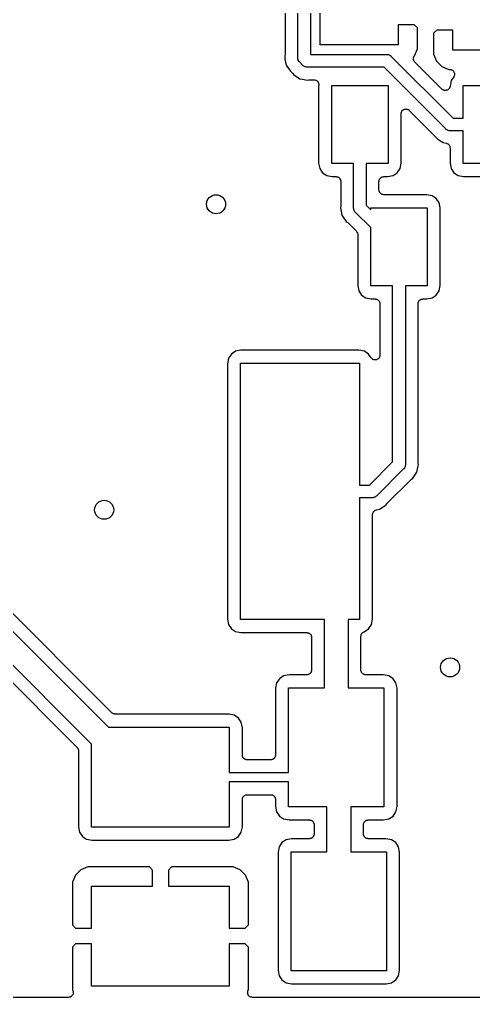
# Model space of a CAD drawing. Extents: x 86.1 to 122.5, y -104.2 to -55.1.
# Drawn here: x 106.16 to 113.41, y -104.24 to -88.6 of the extents above; entities that cross this region are included whole.
import ezdxf

# ---------------------------------------------------------------- set-up
doc = ezdxf.new("R2010")
doc.units = 0
doc.header["$MEASUREMENT"] = 0
doc.layers.add('BLACK', color=7, linetype='CONTINUOUS')

msp = doc.modelspace()

# ---------------------------------------------------------------- linework, layer by layer
at = {"layer": 'BLACK', "linetype": 'CONTINUOUS'}
for p, q in [((110.398, -88.0278), (110.398, -89.1738)), ((110.602, -89.2069), (110.602, -87.9947)), ((110.805, -88.0324), (110.805, -89.1605)), ((110.957, -89.0081), (110.957, -88.1081)), ((112.461, -88.6851), (112.207, -88.6851)), ((112.207, -88.6851), (112.207, -89.0081)), ((112.512, -88.7357), (112.461, -88.6851)), ((112.512, -89.0687), (112.512, -88.7357)), ((112.821, -88.7714), (112.771, -88.8221)), ((112.771, -88.8221), (112.771, -89.1551)), ((113.076, -88.7714), (112.821, -88.7714)), ((113.076, -89.0944), (113.076, -88.7714)), ((112.207, -89.0081), (110.957, -89.0081)), ((112.464, -89.1835), (112.512, -89.0687)), ((114.326, -89.0944), (113.076, -89.0944)), ((110.397, -89.1886), (110.392, -89.2113)), ((110.392, -89.2113), (110.397, -89.2339)), ((110.398, -89.1738), (110.397, -89.1811)), ((110.397, -89.1811), (110.397, -89.1886)), ((110.397, -89.2339), (110.416, -89.3302)), ((110.6, -89.2203), (110.602, -89.2069)), ((110.604, -89.2333), (110.6, -89.2203)), ((110.606, -89.2466), (110.604, -89.2333)), ((110.609, -89.2505), (110.606, -89.2466)), ((110.61, -89.2549), (110.609, -89.2505)), ((110.617, -89.2659), (110.61, -89.2549)), ((110.624, -89.2776), (110.617, -89.2659)), ((110.634, -89.2863), (110.624, -89.2776)), ((110.679, -89.3308), (110.634, -89.2863)), ((110.805, -89.1605), (112.017, -89.1605)), ((112.017, -89.1605), (112.03, -89.1593)), ((112.03, -89.1593), (112.043, -89.1628)), ((112.043, -89.1628), (112.056, -89.1651)), ((112.056, -89.1651), (112.06, -89.1674)), ((112.06, -89.1674), (112.065, -89.1686)), ((112.065, -89.1686), (112.076, -89.1763)), ((112.076, -89.1763), (112.087, -89.183)), ((112.087, -89.183), (112.096, -89.1934)), ((112.096, -89.1934), (113.083, -90.1802)), ((112.45, -89.2215), (112.452, -89.2151)), ((112.451, -89.2282), (112.45, -89.2215)), ((112.45, -89.2348), (112.451, -89.2282)), ((112.452, -89.2412), (112.45, -89.2348)), ((112.452, -89.2084), (112.455, -89.2024)), ((112.452, -89.2151), (112.452, -89.2084)), ((112.452, -89.2479), (112.452, -89.2412)), ((112.455, -89.2539), (112.452, -89.2479)), ((112.455, -89.2024), (112.457, -89.196)), ((112.457, -89.2604), (112.455, -89.2539)), ((112.457, -89.196), (112.461, -89.1905)), ((112.461, -89.2658), (112.457, -89.2604)), ((112.461, -89.1905), (112.464, -89.1845)), ((112.464, -89.2719), (112.461, -89.2658)), ((112.464, -89.1845), (112.464, -89.1835)), ((112.468, -89.2766), (112.464, -89.2719)), ((112.472, -89.282), (112.468, -89.2766)), ((112.905, -89.7152), (112.472, -89.282)), ((112.771, -89.1551), (112.817, -89.2671)), ((112.817, -89.2671), (112.903, -89.3528)), ((110.416, -89.3302), (110.483, -89.431)), ((110.483, -89.431), (110.501, -89.443)), ((110.501, -89.443), (110.503, -89.4441)), ((110.503, -89.4441), (110.504, -89.4449)), ((110.504, -89.4449), (110.512, -89.4532)), ((110.512, -89.4532), (110.52, -89.4613)), ((110.688, -89.3411), (110.679, -89.3308)), ((110.699, -89.3479), (110.688, -89.3411)), ((110.71, -89.3556), (110.699, -89.3479)), ((110.715, -89.3568), (110.71, -89.3556)), ((110.719, -89.359), (110.715, -89.3568)), ((110.732, -89.3614), (110.719, -89.359)), ((110.745, -89.3649), (110.732, -89.3614)), ((110.758, -89.3637), (110.745, -89.3649)), ((111.979, -89.3637), (110.758, -89.3637)), ((112.966, -90.3505), (111.979, -89.3637)), ((112.903, -89.3528), (113.015, -89.3992)), ((113.015, -89.3992), (113.029, -89.3992)), ((113.029, -89.3992), (113.032, -89.3997)), ((113.032, -89.3997), (113.034, -89.3994)), ((113.034, -89.3994), (113.044, -89.402)), ((113.044, -89.402), (113.055, -89.4038)), ((113.055, -89.4038), (113.057, -89.4051)), ((113.057, -89.4051), (113.06, -89.4057)), ((113.06, -89.4057), (113.069, -89.4117)), ((113.069, -89.4117), (113.078, -89.4171)), ((113.078, -89.4171), (113.08, -89.419)), ((113.08, -89.419), (113.082, -89.4204)), ((113.082, -89.4204), (113.088, -89.4291)), ((113.088, -89.4291), (113.095, -89.4373)), ((113.095, -89.4373), (113.096, -89.4397)), ((113.096, -89.4397), (113.097, -89.4417)), ((113.097, -89.4417), (113.1, -89.4521)), ((113.1, -89.4521), (113.104, -89.4622)), ((110.52, -89.4613), (110.521, -89.4628)), ((110.521, -89.4628), (110.522, -89.464)), ((110.522, -89.464), (110.534, -89.4818)), ((110.534, -89.4818), (110.635, -89.5492)), ((110.635, -89.5492), (110.677, -89.5574)), ((110.677, -89.5574), (110.677, -89.5574)), ((110.677, -89.5574), (110.754, -89.5729)), ((110.754, -89.5729), (110.777, -89.5683)), ((110.777, -89.5683), (110.784, -89.5682)), ((110.784, -89.5682), (110.792, -89.5669)), ((110.792, -89.5669), (110.862, -89.5669)), ((110.862, -89.5669), (110.863, -89.567)), ((110.863, -89.567), (110.863, -89.5669)), ((110.863, -89.5669), (110.876, -89.5693)), ((110.876, -89.5693), (110.888, -89.5715)), ((110.888, -89.5715), (110.889, -89.5719)), ((110.889, -89.5719), (110.889, -89.5721)), ((110.889, -89.5721), (110.9, -89.5785)), ((110.9, -89.5785), (110.911, -89.5847)), ((110.911, -89.5847), (110.911, -89.5854)), ((110.911, -89.5854), (110.912, -89.5858)), ((110.912, -89.5858), (110.92, -89.5955)), ((110.92, -89.5955), (110.928, -89.605)), ((110.928, -89.605), (110.928, -89.6058)), ((110.928, -89.6058), (110.929, -89.6064)), ((110.929, -89.6064), (110.933, -89.6182)), ((113.053, -89.5775), (113.034, -89.6716)), ((113.092, -89.5178), (113.053, -89.5775)), ((113.093, -89.5155), (113.092, -89.5178)), ((113.095, -89.5135), (113.093, -89.5155)), ((113.099, -89.5034), (113.095, -89.5135)), ((113.103, -89.4936), (113.099, -89.5034)), ((113.104, -89.4887), (113.103, -89.491)), ((113.103, -89.491), (113.103, -89.4936)), ((113.104, -89.4622), (113.104, -89.4647)), ((113.104, -89.4647), (113.105, -89.4671)), ((113.105, -89.4671), (113.104, -89.4779)), ((113.104, -89.4779), (113.104, -89.4887)), ((110.933, -89.6182), (110.937, -89.6298)), ((110.937, -89.6579), (110.935, -89.6643)), ((110.935, -89.6643), (110.935, -90.8993)), ((110.937, -89.6298), (110.937, -89.6307)), ((110.937, -89.6307), (110.937, -89.6315)), ((110.937, -89.6315), (110.937, -89.6439)), ((110.937, -89.6439), (110.937, -89.6563)), ((110.937, -89.6563), (110.937, -89.6571)), ((110.937, -89.6571), (110.937, -89.6579)), ((111.144, -90.9068), (111.144, -89.6568)), ((111.144, -89.6568), (112.044, -89.6568)), ((112.044, -89.6568), (112.044, -90.9068)), ((112.913, -89.7209), (112.905, -89.7152)), ((112.921, -89.7273), (112.913, -89.7209)), ((112.924, -89.7284), (112.921, -89.7273)), ((112.927, -89.7303), (112.924, -89.7284)), ((112.936, -89.7329), (112.927, -89.7303)), ((112.946, -89.7363), (112.936, -89.7329)), ((112.949, -89.7363), (112.946, -89.7363)), ((112.952, -89.7372), (112.949, -89.7363)), ((112.962, -89.7363), (112.952, -89.7372)), ((112.972, -89.7363), (112.962, -89.7363)), ((112.975, -89.7352), (112.972, -89.7363)), ((112.979, -89.7349), (112.975, -89.7352)), ((112.988, -89.7307), (112.979, -89.7349)), ((112.997, -89.7273), (112.988, -89.7307)), ((113, -89.7251), (112.997, -89.7273)), ((113.003, -89.7237), (113, -89.7251)), ((113.01, -89.7167), (113.003, -89.7237)), ((113.017, -89.7103), (113.01, -89.7167)), ((113.019, -89.7073), (113.017, -89.7103)), ((113.021, -89.705), (113.019, -89.7073)), ((113.026, -89.696), (113.021, -89.705)), ((113.031, -89.6873), (113.026, -89.696)), ((113.033, -89.681), (113.031, -89.684)), ((113.031, -89.684), (113.031, -89.6873)), ((113.034, -89.6716), (113.033, -89.6727)), ((113.033, -89.6727), (113.033, -89.681)), ((113.244, -90.1802), (113.244, -89.6568)), ((113.244, -89.6568), (114.144, -89.6568)), ((112.255, -90.0889), (112.257, -90.0859)), ((112.257, -90.0826), (112.262, -90.074)), ((112.257, -90.0859), (112.257, -90.0826)), ((112.262, -90.074), (112.266, -90.0649)), ((112.266, -90.0649), (112.269, -90.0626)), ((112.269, -90.0626), (112.27, -90.0597)), ((112.27, -90.0597), (112.278, -90.0533)), ((112.278, -90.0533), (112.285, -90.0462)), ((112.285, -90.0462), (112.288, -90.0448)), ((112.288, -90.0448), (112.291, -90.0427)), ((112.291, -90.0427), (112.3, -90.0393)), ((112.3, -90.0393), (112.309, -90.035)), ((112.309, -90.035), (112.312, -90.0348)), ((112.312, -90.0348), (112.316, -90.0336)), ((112.316, -90.0336), (112.326, -90.0336)), ((112.326, -90.0336), (112.335, -90.0327)), ((112.335, -90.0327), (112.339, -90.0336)), ((112.339, -90.0336), (112.342, -90.0336)), ((112.342, -90.0336), (112.351, -90.037)), ((112.351, -90.037), (112.361, -90.0396)), ((112.361, -90.0396), (112.364, -90.0415)), ((112.364, -90.0415), (112.367, -90.0427)), ((112.367, -90.0427), (112.375, -90.0491)), ((112.375, -90.0491), (112.383, -90.0548)), ((112.383, -90.0548), (112.799, -90.4708)), ((112.253, -90.1086), (112.254, -90.0988)), ((112.253, -90.8993), (112.253, -90.1086)), ((112.254, -90.0988), (112.255, -90.0889)), ((113.083, -90.1802), (113.244, -90.1802)), ((112.974, -90.3608), (112.966, -90.3505)), ((112.986, -90.3675), (112.974, -90.3608)), ((112.997, -90.3753), (112.986, -90.3675)), ((113.002, -90.3764), (112.997, -90.3753)), ((113.005, -90.3787), (113.002, -90.3764)), ((113.019, -90.381), (113.005, -90.3787)), ((113.032, -90.3845), (113.019, -90.381)), ((113.045, -90.3834), (113.032, -90.3845)), ((113.244, -90.3834), (113.045, -90.3834)), ((113.244, -90.9068), (113.244, -90.3834)), ((112.799, -90.4708), (112.803, -90.4769)), ((112.803, -90.4769), (112.808, -90.4823)), ((112.808, -90.4823), (112.821, -90.5015)), ((112.821, -90.5015), (112.84, -90.5143)), ((112.84, -90.5143), (112.922, -90.5689)), ((112.922, -90.5689), (112.974, -90.5792)), ((112.974, -90.5792), (112.985, -90.5837)), ((112.985, -90.5837), (112.997, -90.588)), ((112.997, -90.588), (112.998, -90.5885)), ((112.998, -90.5885), (112.999, -90.5888)), ((112.999, -90.5888), (113.008, -90.597)), ((113.008, -90.597), (113.017, -90.605)), ((113.017, -90.605), (113.018, -90.6057)), ((113.018, -90.6057), (113.018, -90.6063)), ((113.018, -90.6063), (113.024, -90.6171)), ((113.024, -90.6171), (113.031, -90.6279)), ((113.031, -90.6279), (113.031, -90.6287)), ((113.031, -90.6287), (113.031, -90.6295)), ((113.031, -90.6295), (113.033, -90.6417)), ((113.033, -90.6417), (113.035, -90.654)), ((113.035, -90.654), (113.035, -90.8993)), ((110.935, -90.8993), (110.953, -90.986)), ((110.953, -90.986), (110.997, -91.0533)), ((111.492, -90.9068), (111.144, -90.9068)), ((111.492, -91.6083), (111.492, -90.9068)), ((112.044, -90.9068), (111.696, -90.9068)), ((111.696, -90.9068), (111.696, -91.5706)), ((112.19, -91.0533), (112.235, -90.986)), ((112.235, -90.986), (112.253, -90.8993)), ((113.035, -90.8993), (113.053, -90.986)), ((113.053, -90.986), (113.097, -91.0533)), ((114.144, -90.9068), (113.244, -90.9068)), ((110.997, -91.0533), (111.065, -91.0982)), ((111.065, -91.0982), (111.151, -91.1154)), ((111.151, -91.1154), (111.213, -91.1154)), ((111.213, -91.1154), (111.219, -91.1166)), ((111.219, -91.1166), (111.226, -91.1166)), ((111.226, -91.1166), (111.232, -91.1189)), ((111.232, -91.1189), (111.239, -91.12)), ((111.239, -91.12), (111.245, -91.1234)), ((111.245, -91.1234), (111.251, -91.1256)), ((111.251, -91.1256), (111.256, -91.1299)), ((111.256, -91.1299), (111.262, -91.1333)), ((111.262, -91.1333), (111.266, -91.1384)), ((111.266, -91.1384), (111.271, -91.1427)), ((111.271, -91.1427), (111.275, -91.1484)), ((111.275, -91.1484), (111.279, -91.1535)), ((111.279, -91.1535), (111.281, -91.1598)), ((111.281, -91.1598), (111.285, -91.1656)), ((111.285, -91.1656), (111.286, -91.1721)), ((111.286, -91.1721), (111.288, -91.1784)), ((111.288, -91.1784), (111.288, -91.1851)), ((111.9, -91.1784), (111.902, -91.1721)), ((111.9, -91.1851), (111.9, -91.1784)), ((111.902, -91.1721), (111.903, -91.1656)), ((111.903, -91.1656), (111.907, -91.1598)), ((111.907, -91.1598), (111.909, -91.1535)), ((111.909, -91.1535), (111.913, -91.1484)), ((111.913, -91.1484), (111.917, -91.1427)), ((111.917, -91.1427), (111.922, -91.1384)), ((111.922, -91.1384), (111.926, -91.1333)), ((111.926, -91.1333), (111.932, -91.1299)), ((111.932, -91.1299), (111.937, -91.1256)), ((111.937, -91.1256), (111.943, -91.1234)), ((111.943, -91.1234), (111.949, -91.12)), ((111.949, -91.12), (111.955, -91.1189)), ((111.955, -91.1189), (111.962, -91.1166)), ((111.962, -91.1166), (111.968, -91.1166)), ((111.968, -91.1166), (111.975, -91.1154)), ((111.975, -91.1154), (112.036, -91.1154)), ((112.036, -91.1154), (112.123, -91.0982)), ((112.123, -91.0982), (112.19, -91.0533)), ((113.097, -91.0533), (113.165, -91.0982)), ((113.165, -91.0982), (113.251, -91.1154)), ((113.251, -91.1154), (114.136, -91.1154)), ((111.288, -91.1851), (111.289, -91.1916)), ((111.289, -91.1916), (111.289, -91.5752)), ((111.899, -91.1916), (111.9, -91.1851)), ((111.899, -91.3277), (111.899, -91.1916)), ((111.9, -91.3343), (111.899, -91.3277)), ((111.9, -91.3409), (111.9, -91.3343)), ((111.902, -91.3472), (111.9, -91.3409)), ((111.903, -91.3537), (111.902, -91.3472)), ((111.907, -91.3595), (111.903, -91.3537)), ((111.909, -91.3658), (111.907, -91.3595)), ((111.913, -91.3709), (111.909, -91.3658)), ((111.917, -91.3767), (111.913, -91.3709)), ((111.922, -91.381), (111.917, -91.3767)), ((111.926, -91.3861), (111.922, -91.381)), ((111.932, -91.3894), (111.926, -91.3861)), ((111.937, -91.3937), (111.932, -91.3894)), ((111.943, -91.396), (111.937, -91.3937)), ((111.949, -91.3993), (111.943, -91.396)), ((111.955, -91.4004), (111.949, -91.3993)), ((111.962, -91.4027), (111.955, -91.4004)), ((111.968, -91.4027), (111.962, -91.4027)), ((111.975, -91.4039), (111.968, -91.4027)), ((112.661, -91.4039), (111.975, -91.4039)), ((112.748, -91.4212), (112.661, -91.4039)), ((112.815, -91.4661), (112.748, -91.4212)), ((112.86, -91.5333), (112.815, -91.4661)), ((111.288, -91.5901), (111.283, -91.6127)), ((111.283, -91.6127), (111.307, -91.7316)), ((111.289, -91.5752), (111.288, -91.5826)), ((111.288, -91.5826), (111.288, -91.5901)), ((111.491, -91.6217), (111.492, -91.6083)), ((111.495, -91.6347), (111.491, -91.6217)), ((111.497, -91.648), (111.495, -91.6347)), ((111.499, -91.6519), (111.497, -91.648)), ((111.696, -91.5706), (111.769, -91.6439)), ((111.769, -91.6439), (111.769, -91.6126)), ((111.769, -91.6126), (112.669, -91.6126)), ((112.669, -91.6126), (112.669, -92.8626)), ((112.864, -91.5516), (112.86, -91.5333)), ((112.877, -91.6201), (112.864, -91.5516)), ((112.877, -92.8551), (112.877, -91.6201)), ((111.307, -91.7316), (111.337, -91.7768)), ((111.337, -91.7768), (111.374, -91.8325)), ((111.5, -91.6563), (111.499, -91.6519)), ((111.508, -91.6674), (111.5, -91.6563)), ((111.515, -91.679), (111.508, -91.6674)), ((111.525, -91.6877), (111.515, -91.679)), ((111.769, -91.9312), (111.525, -91.6877)), ((111.374, -91.8325), (111.393, -91.8453)), ((111.393, -91.8453), (111.399, -91.8505)), ((111.399, -91.8505), (111.405, -91.8548)), ((111.405, -91.8548), (111.538, -91.9876)), ((111.769, -92.8626), (111.769, -91.9312)), ((111.538, -91.9876), (111.54, -91.9904)), ((111.54, -91.9904), (111.542, -91.9925)), ((111.542, -91.9925), (111.547, -92.0011)), ((111.547, -92.0011), (111.553, -92.0093)), ((111.553, -92.0093), (111.554, -92.0125)), ((111.554, -92.0125), (111.555, -92.0154)), ((111.555, -92.0154), (111.557, -92.0252)), ((111.557, -92.0252), (111.56, -92.0349)), ((111.56, -92.0349), (111.56, -92.0382)), ((111.56, -92.0382), (111.56, -92.0415)), ((111.56, -92.0415), (111.56, -92.8551)), ((111.56, -92.8551), (111.577, -92.9418)), ((112.117, -92.8626), (111.769, -92.8626)), ((112.117, -95.6785), (112.117, -92.8626)), ((112.669, -92.8626), (112.32, -92.8626)), ((112.32, -92.8626), (112.32, -95.7161)), ((112.86, -92.9418), (112.877, -92.8551)), ((111.577, -92.9418), (111.622, -93.0091)), ((111.622, -93.0091), (111.689, -93.054)), ((111.689, -93.054), (111.776, -93.0712)), ((112.661, -93.0712), (112.748, -93.054)), ((112.748, -93.054), (112.815, -93.0091)), ((112.815, -93.0091), (112.86, -92.9418)), ((111.776, -93.0712), (111.838, -93.0712)), ((111.838, -93.0712), (111.844, -93.0724)), ((111.844, -93.0724), (111.851, -93.0724)), ((111.851, -93.0724), (111.857, -93.0747)), ((111.857, -93.0747), (111.864, -93.0758)), ((111.864, -93.0758), (111.87, -93.0792)), ((111.87, -93.0792), (111.876, -93.0814)), ((111.876, -93.0814), (111.881, -93.0857)), ((111.881, -93.0857), (111.887, -93.0891)), ((111.887, -93.0891), (111.891, -93.0942)), ((111.891, -93.0942), (111.896, -93.0985)), ((111.896, -93.0985), (111.899, -93.1042)), ((111.899, -93.1042), (111.904, -93.1093)), ((111.904, -93.1093), (111.906, -93.1156)), ((111.906, -93.1156), (111.909, -93.1214)), ((111.909, -93.1214), (111.911, -93.1279)), ((111.911, -93.1279), (111.913, -93.1342)), ((111.913, -93.1342), (111.913, -93.1409)), ((111.913, -93.1409), (111.914, -93.1474)), ((111.914, -93.1474), (111.914, -93.9716)), ((112.524, -93.1474), (112.525, -93.1409)), ((112.524, -95.683), (112.524, -93.1474)), ((112.525, -93.1342), (112.527, -93.1279)), ((112.525, -93.1409), (112.525, -93.1342)), ((112.527, -93.1279), (112.528, -93.1214)), ((112.528, -93.1214), (112.531, -93.1156)), ((112.531, -93.1156), (112.534, -93.1093)), ((112.534, -93.1093), (112.538, -93.1042)), ((112.538, -93.1042), (112.541, -93.0985)), ((112.541, -93.0985), (112.546, -93.0942)), ((112.546, -93.0942), (112.551, -93.0891)), ((112.551, -93.0891), (112.557, -93.0857)), ((112.557, -93.0857), (112.562, -93.0814)), ((112.562, -93.0814), (112.568, -93.0792)), ((112.568, -93.0792), (112.574, -93.0758)), ((112.574, -93.0758), (112.58, -93.0747)), ((112.58, -93.0747), (112.587, -93.0724)), ((112.587, -93.0724), (112.593, -93.0724)), ((112.593, -93.0724), (112.6, -93.0712)), ((112.6, -93.0712), (112.661, -93.0712)), ((109.54, -93.9527), (109.496, -94.0199)), ((109.608, -93.9078), (109.54, -93.9527)), ((109.694, -93.8905), (109.608, -93.9078)), ((111.579, -93.8905), (109.694, -93.8905)), ((111.666, -93.9078), (111.579, -93.8905)), ((111.733, -93.9527), (111.666, -93.9078)), ((111.774, -94.0139), (111.733, -93.9527)), ((111.911, -93.9887), (111.909, -93.9977)), ((111.914, -93.9799), (111.911, -93.9887)), ((111.914, -93.9716), (111.913, -93.9757)), ((111.913, -93.9757), (111.914, -93.9799)), ((109.496, -94.0199), (109.478, -94.1067)), ((109.478, -94.1067), (109.478, -98.1917)), ((109.687, -98.1992), (109.687, -94.0992)), ((109.687, -94.0992), (111.587, -94.0992)), ((111.587, -94.0992), (111.587, -96.0476)), ((111.777, -94.017), (111.774, -94.0139)), ((111.779, -94.0206), (111.777, -94.017)), ((111.786, -94.0265), (111.779, -94.0206)), ((111.793, -94.0331), (111.786, -94.0265)), ((111.796, -94.0349), (111.793, -94.0331)), ((111.8, -94.0376), (111.796, -94.0349)), ((111.808, -94.0407), (111.8, -94.0376)), ((111.816, -94.0448), (111.808, -94.0407)), ((111.821, -94.0452), (111.816, -94.0448)), ((111.825, -94.0466), (111.821, -94.0452)), ((111.834, -94.0466), (111.825, -94.0466)), ((111.843, -94.0476), (111.834, -94.0466)), ((111.847, -94.0466), (111.843, -94.0476)), ((111.851, -94.0466), (111.847, -94.0466)), ((111.86, -94.0435), (111.851, -94.0466)), ((111.868, -94.0414), (111.86, -94.0435)), ((111.872, -94.039), (111.868, -94.0414)), ((111.876, -94.0376), (111.872, -94.039)), ((111.883, -94.0317), (111.876, -94.0376)), ((111.89, -94.0266), (111.883, -94.0317)), ((111.893, -94.0233), (111.89, -94.0266)), ((111.896, -94.0206), (111.893, -94.0233)), ((111.901, -94.0127), (111.896, -94.0206)), ((111.906, -94.0053), (111.901, -94.0127)), ((111.907, -94.0013), (111.906, -94.0053)), ((111.909, -93.9977), (111.907, -94.0013)), ((107.633, -99.6902), (103.451, -95.5085)), ((103.281, -95.6254), (107.577, -99.9212)), ((111.748, -96.0476), (112.117, -95.6785)), ((112.32, -95.7161), (112.322, -95.7296)), ((112.525, -95.6904), (112.524, -95.683)), ((112.525, -95.6979), (112.525, -95.6904)), ((112.53, -95.7206), (112.525, -95.6979)), ((112.287, -95.7955), (111.865, -96.2179)), ((112.298, -95.7869), (112.287, -95.7955)), ((112.305, -95.7752), (112.298, -95.7869)), ((112.312, -95.7642), (112.305, -95.7752)), ((112.313, -95.7598), (112.312, -95.7642)), ((112.316, -95.7558), (112.313, -95.7598)), ((112.318, -95.7426), (112.316, -95.7558)), ((112.322, -95.7296), (112.318, -95.7426)), ((112.439, -95.9403), (112.506, -95.8395)), ((112.506, -95.8395), (112.525, -95.7432)), ((112.525, -95.7432), (112.53, -95.7206)), ((107.307, -100.191), (103.061, -95.9447)), ((112.032, -96.3381), (112.408, -95.9626)), ((112.408, -95.9626), (112.414, -95.9583)), ((112.414, -95.9583), (112.419, -95.9531)), ((112.419, -95.9531), (112.439, -95.9403)), ((111.587, -96.0476), (111.748, -96.0476)), ((111.786, -96.2508), (111.587, -96.2508)), ((111.587, -96.2508), (111.587, -98.1992)), ((111.799, -96.2519), (111.786, -96.2508)), ((111.812, -96.2484), (111.799, -96.2519)), ((111.825, -96.2461), (111.812, -96.2484)), ((111.829, -96.2438), (111.825, -96.2461)), ((111.834, -96.2427), (111.829, -96.2438)), ((111.845, -96.2349), (111.834, -96.2427)), ((111.856, -96.2282), (111.845, -96.2349)), ((111.865, -96.2179), (111.856, -96.2282)), ((112.028, -96.3443), (112.032, -96.3381)), ((111.798, -96.5091), (111.8, -96.4969)), ((111.8, -96.4953), (111.806, -96.4846)), ((111.8, -96.4961), (111.8, -96.4953)), ((111.8, -96.4969), (111.8, -96.4961)), ((111.806, -96.4846), (111.812, -96.4737)), ((111.812, -96.4737), (111.813, -96.4731)), ((111.813, -96.4724), (111.823, -96.4644)), ((111.813, -96.4731), (111.813, -96.4724)), ((111.823, -96.4644), (111.832, -96.4562)), ((111.832, -96.4562), (111.833, -96.4559)), ((111.833, -96.4559), (111.834, -96.4554)), ((111.834, -96.4554), (111.845, -96.4511)), ((111.845, -96.4511), (111.857, -96.4466)), ((111.857, -96.4466), (111.909, -96.4363)), ((111.909, -96.4363), (112.01, -96.3689)), ((112.01, -96.3689), (112.023, -96.3497)), ((112.023, -96.3497), (112.028, -96.3443)), ((111.796, -96.5214), (111.798, -96.5091)), ((111.796, -98.1917), (111.796, -96.5214)), ((104.137, -97.3075), (107.076, -100.247)), ((109.478, -98.1917), (109.496, -98.2784)), ((111.026, -98.1992), (109.687, -98.1992)), ((111.026, -99.2911), (111.026, -98.1992)), ((111.587, -98.1992), (111.407, -98.1992)), ((111.407, -98.1992), (111.407, -99.2911)), ((111.778, -98.2784), (111.796, -98.1917)), ((109.496, -98.2784), (109.54, -98.3457)), ((109.54, -98.3457), (109.608, -98.3906)), ((111.663, -98.3929), (111.733, -98.3457)), ((111.733, -98.3457), (111.778, -98.2784)), ((109.608, -98.3906), (109.694, -98.4078)), ((109.694, -98.4078), (110.747, -98.4078)), ((110.747, -98.4078), (110.753, -98.409)), ((110.753, -98.409), (110.76, -98.409)), ((110.76, -98.409), (110.766, -98.4113)), ((110.766, -98.4113), (110.773, -98.4124)), ((110.773, -98.4124), (110.778, -98.4158)), ((110.778, -98.4158), (110.785, -98.418)), ((110.785, -98.418), (110.79, -98.4223)), ((110.79, -98.4223), (110.796, -98.4257)), ((110.796, -98.4257), (110.8, -98.4308)), ((110.8, -98.4308), (110.805, -98.4351)), ((110.805, -98.4351), (110.808, -98.4408)), ((110.808, -98.4408), (110.813, -98.4459)), ((110.813, -98.4459), (110.815, -98.4522)), ((110.815, -98.4522), (110.818, -98.458)), ((110.818, -98.458), (110.819, -98.4645)), ((110.819, -98.4645), (110.822, -98.4708)), ((110.822, -98.4708), (110.822, -98.4775)), ((110.822, -98.4775), (110.823, -98.484)), ((110.823, -98.484), (110.823, -99.0063)), ((111.61, -98.4643), (111.612, -98.452)), ((111.61, -99.0063), (111.61, -98.4643)), ((111.612, -98.452), (111.614, -98.4398)), ((111.614, -98.4398), (111.615, -98.439)), ((111.615, -98.4382), (111.621, -98.4274)), ((111.615, -98.439), (111.615, -98.4382)), ((111.621, -98.4274), (111.627, -98.4166)), ((111.627, -98.4166), (111.628, -98.416)), ((111.628, -98.4153), (111.637, -98.4073)), ((111.628, -98.416), (111.628, -98.4153)), ((111.637, -98.4073), (111.647, -98.3991)), ((111.647, -98.3991), (111.648, -98.3988)), ((111.648, -98.3983), (111.66, -98.394)), ((111.648, -98.3988), (111.648, -98.3983)), ((111.66, -98.394), (111.663, -98.3929)), ((110.308, -99.1446), (110.263, -99.2119)), ((110.375, -99.0997), (110.308, -99.1446)), ((110.462, -99.0825), (110.375, -99.0997)), ((110.747, -99.0825), (110.462, -99.0825)), ((110.753, -99.0813), (110.747, -99.0825)), ((110.76, -99.0813), (110.753, -99.0813)), ((110.766, -99.079), (110.76, -99.0813)), ((110.773, -99.0779), (110.766, -99.079)), ((110.778, -99.0745), (110.773, -99.0779)), ((110.785, -99.0723), (110.778, -99.0745)), ((110.79, -99.068), (110.785, -99.0723)), ((110.796, -99.0646), (110.79, -99.068)), ((110.8, -99.0595), (110.796, -99.0646)), ((110.805, -99.0552), (110.8, -99.0595)), ((110.808, -99.0495), (110.805, -99.0552)), ((110.813, -99.0444), (110.808, -99.0495)), ((110.815, -99.0381), (110.813, -99.0444)), ((110.818, -99.0323), (110.815, -99.0381)), ((110.819, -99.0258), (110.818, -99.0323)), ((110.822, -99.0195), (110.819, -99.0258)), ((110.823, -99.0063), (110.822, -99.0128)), ((110.822, -99.0128), (110.822, -99.0195)), ((111.611, -99.0128), (111.61, -99.0063)), ((111.611, -99.0195), (111.611, -99.0128)), ((111.614, -99.0258), (111.611, -99.0195)), ((111.615, -99.0323), (111.614, -99.0258)), ((111.618, -99.0381), (111.615, -99.0323)), ((111.62, -99.0444), (111.618, -99.0381)), ((111.625, -99.0495), (111.62, -99.0444)), ((111.628, -99.0552), (111.625, -99.0495)), ((111.633, -99.0595), (111.628, -99.0552)), ((111.637, -99.0646), (111.633, -99.0595)), ((111.643, -99.068), (111.637, -99.0646)), ((111.648, -99.0723), (111.643, -99.068)), ((111.655, -99.0745), (111.648, -99.0723)), ((111.66, -99.0779), (111.655, -99.0745)), ((111.667, -99.079), (111.66, -99.0779)), ((111.673, -99.0813), (111.667, -99.079)), ((111.68, -99.0813), (111.673, -99.0813)), ((111.686, -99.0825), (111.68, -99.0813)), ((111.971, -99.0825), (111.686, -99.0825)), ((112.058, -99.0997), (111.971, -99.0825)), ((112.125, -99.1446), (112.058, -99.0997)), ((112.17, -99.2119), (112.125, -99.1446)), ((110.263, -99.2119), (110.246, -99.2986)), ((110.246, -99.2986), (110.246, -100.366)), ((110.454, -100.645), (110.454, -99.2911)), ((110.454, -99.2911), (111.026, -99.2911)), ((111.407, -99.2911), (111.978, -99.2911)), ((111.978, -99.2911), (111.978, -101.196)), ((112.174, -99.2302), (112.17, -99.2119)), ((112.187, -99.2986), (112.174, -99.2302)), ((112.187, -101.189), (112.187, -99.2986)), ((107.636, -99.6921), (107.633, -99.6902)), ((107.638, -99.6947), (107.636, -99.6921)), ((107.647, -99.6996), (107.638, -99.6947)), ((107.655, -99.7053), (107.647, -99.6996)), ((107.658, -99.7062), (107.655, -99.7053)), ((107.661, -99.7079), (107.658, -99.7062)), ((107.671, -99.7096), (107.661, -99.7079)), ((107.68, -99.7122), (107.671, -99.7096)), ((107.684, -99.7119), (107.68, -99.7122)), ((107.687, -99.7125), (107.684, -99.7119)), ((109.5, -99.7125), (107.687, -99.7125)), ((109.586, -99.7298), (109.5, -99.7125)), ((109.654, -99.7747), (109.586, -99.7298)), ((109.699, -99.8419), (109.654, -99.7747)), ((107.577, -99.9212), (109.507, -99.9212)), ((109.507, -99.9212), (109.507, -100.645)), ((109.716, -99.9287), (109.699, -99.8419)), ((109.716, -100.366), (109.716, -99.9287)), ((107.076, -100.247), (107.078, -100.25)), ((107.078, -100.25), (107.081, -100.252)), ((107.081, -100.252), (107.086, -100.26)), ((107.307, -101.521), (107.307, -100.191)), ((107.086, -100.26), (107.091, -100.269)), ((107.091, -100.269), (107.092, -100.272)), ((107.092, -100.272), (107.094, -100.275)), ((107.094, -100.275), (107.096, -100.285)), ((107.096, -100.285), (107.098, -100.294)), ((107.098, -100.294), (107.098, -100.298)), ((107.098, -100.298), (107.099, -100.301)), ((107.099, -100.301), (107.099, -101.514)), ((109.717, -100.372), (109.716, -100.366)), ((109.717, -100.379), (109.717, -100.372)), ((109.719, -100.385), (109.717, -100.379)), ((109.72, -100.392), (109.719, -100.385)), ((109.724, -100.397), (109.72, -100.392)), ((109.726, -100.404), (109.724, -100.397)), ((109.73, -100.409), (109.726, -100.404)), ((109.734, -100.415), (109.73, -100.409)), ((110.231, -100.409), (110.228, -100.415)), ((110.236, -100.404), (110.231, -100.409)), ((110.238, -100.397), (110.236, -100.404)), ((110.241, -100.392), (110.238, -100.397)), ((110.242, -100.385), (110.241, -100.392)), ((110.245, -100.379), (110.242, -100.385)), ((110.246, -100.366), (110.245, -100.372)), ((110.245, -100.372), (110.245, -100.379)), ((109.739, -100.419), (109.734, -100.415)), ((109.743, -100.424), (109.739, -100.419)), ((109.749, -100.427), (109.743, -100.424)), ((109.754, -100.432), (109.749, -100.427)), ((109.76, -100.434), (109.754, -100.432)), ((109.766, -100.437), (109.76, -100.434)), ((109.773, -100.438), (109.766, -100.437)), ((109.779, -100.441), (109.773, -100.438)), ((109.786, -100.441), (109.779, -100.441)), ((109.792, -100.442), (109.786, -100.441)), ((110.17, -100.442), (109.792, -100.442)), ((110.176, -100.441), (110.17, -100.442)), ((110.183, -100.441), (110.176, -100.441)), ((110.189, -100.438), (110.183, -100.441)), ((110.196, -100.437), (110.189, -100.438)), ((110.201, -100.434), (110.196, -100.437)), ((110.208, -100.432), (110.201, -100.434)), ((110.213, -100.427), (110.208, -100.432)), ((110.219, -100.424), (110.213, -100.427)), ((110.223, -100.419), (110.219, -100.424)), ((110.228, -100.415), (110.223, -100.419)), ((109.507, -100.645), (110.454, -100.645)), ((110.454, -100.797), (109.507, -100.797)), ((109.507, -100.797), (109.507, -101.521)), ((110.454, -101.196), (110.454, -100.797)), ((109.726, -101.039), (109.73, -101.034)), ((109.73, -101.034), (109.734, -101.028)), ((109.734, -101.028), (109.739, -101.023)), ((109.739, -101.023), (109.743, -101.018)), ((109.743, -101.018), (109.749, -101.015)), ((109.749, -101.015), (109.754, -101.011)), ((109.754, -101.011), (109.76, -101.008)), ((109.76, -101.008), (109.766, -101.005)), ((109.766, -101.005), (109.773, -101.004)), ((109.773, -101.004), (109.779, -101.002)), ((109.779, -101.002), (109.786, -101.002)), ((109.786, -101.002), (109.792, -101.001)), ((109.792, -101.001), (110.17, -101.001)), ((110.17, -101.001), (110.176, -101.002)), ((110.176, -101.002), (110.183, -101.002)), ((110.183, -101.002), (110.189, -101.004)), ((110.189, -101.004), (110.196, -101.005)), ((110.196, -101.005), (110.201, -101.008)), ((110.201, -101.008), (110.208, -101.011)), ((110.208, -101.011), (110.213, -101.015)), ((110.213, -101.015), (110.219, -101.018)), ((110.219, -101.018), (110.223, -101.023)), ((110.223, -101.023), (110.228, -101.028)), ((110.228, -101.028), (110.231, -101.034)), ((110.231, -101.034), (110.236, -101.039)), ((109.716, -101.077), (109.717, -101.07)), ((109.716, -101.514), (109.716, -101.077)), ((109.717, -101.064), (109.719, -101.057)), ((109.717, -101.07), (109.717, -101.064)), ((109.719, -101.057), (109.72, -101.051)), ((109.72, -101.051), (109.724, -101.045)), ((109.724, -101.045), (109.726, -101.039)), ((110.236, -101.039), (110.238, -101.045)), ((110.238, -101.045), (110.241, -101.051)), ((110.241, -101.051), (110.242, -101.057)), ((110.242, -101.057), (110.245, -101.064)), ((110.245, -101.064), (110.245, -101.07)), ((110.245, -101.07), (110.246, -101.077)), ((110.246, -101.077), (110.246, -101.189)), ((110.246, -101.189), (110.263, -101.275)), ((112.17, -101.275), (112.187, -101.189)), ((110.263, -101.275), (110.308, -101.343)), ((110.308, -101.343), (110.375, -101.388)), ((111.067, -101.196), (110.454, -101.196)), ((111.067, -101.912), (111.067, -101.196)), ((111.978, -101.196), (111.448, -101.196)), ((111.448, -101.196), (111.448, -101.912)), ((112.058, -101.388), (112.125, -101.343)), ((112.125, -101.343), (112.17, -101.275)), ((110.375, -101.388), (110.462, -101.405)), ((110.462, -101.405), (110.787, -101.405)), ((110.787, -101.405), (110.794, -101.406)), ((110.794, -101.406), (110.8, -101.406)), ((110.8, -101.406), (110.807, -101.408)), ((110.807, -101.408), (110.813, -101.409)), ((110.813, -101.409), (110.819, -101.413)), ((110.819, -101.413), (110.825, -101.415)), ((110.825, -101.415), (110.83, -101.419)), ((110.83, -101.419), (110.836, -101.423)), ((110.836, -101.423), (110.84, -101.428)), ((110.84, -101.428), (110.846, -101.432)), ((110.846, -101.432), (110.849, -101.438)), ((110.849, -101.438), (110.853, -101.443)), ((110.853, -101.443), (110.855, -101.449)), ((110.855, -101.449), (110.859, -101.455)), ((110.859, -101.455), (110.86, -101.462)), ((110.86, -101.462), (110.862, -101.468)), ((110.862, -101.468), (110.862, -101.474)), ((110.862, -101.474), (110.863, -101.481)), ((110.863, -101.481), (110.863, -101.628)), ((111.651, -101.481), (111.652, -101.474)), ((111.651, -101.628), (111.651, -101.481)), ((111.652, -101.468), (111.654, -101.462)), ((111.652, -101.474), (111.652, -101.468)), ((111.654, -101.462), (111.655, -101.455)), ((111.655, -101.455), (111.659, -101.449)), ((111.659, -101.449), (111.661, -101.443)), ((111.661, -101.443), (111.665, -101.438)), ((111.665, -101.438), (111.669, -101.432)), ((111.669, -101.432), (111.674, -101.428)), ((111.674, -101.428), (111.678, -101.423)), ((111.678, -101.423), (111.684, -101.419)), ((111.684, -101.419), (111.689, -101.415)), ((111.689, -101.415), (111.695, -101.413)), ((111.695, -101.413), (111.701, -101.409)), ((111.701, -101.409), (111.707, -101.408)), ((111.707, -101.408), (111.714, -101.406)), ((111.714, -101.406), (111.72, -101.406)), ((111.72, -101.406), (111.727, -101.405)), ((111.727, -101.405), (111.971, -101.405)), ((111.971, -101.405), (112.058, -101.388)), ((107.099, -101.514), (107.116, -101.6)), ((107.116, -101.6), (107.161, -101.668)), ((109.507, -101.521), (107.307, -101.521)), ((109.654, -101.668), (109.699, -101.6)), ((109.699, -101.6), (109.716, -101.514)), ((110.855, -101.659), (110.853, -101.666)), ((110.859, -101.654), (110.855, -101.659)), ((110.86, -101.647), (110.859, -101.654)), ((110.862, -101.641), (110.86, -101.647)), ((110.863, -101.628), (110.862, -101.634)), ((110.862, -101.634), (110.862, -101.641)), ((111.652, -101.634), (111.651, -101.628)), ((111.652, -101.641), (111.652, -101.634)), ((111.654, -101.647), (111.652, -101.641)), ((111.655, -101.654), (111.654, -101.647)), ((111.659, -101.659), (111.655, -101.654)), ((111.661, -101.666), (111.659, -101.659)), ((107.161, -101.668), (107.228, -101.713)), ((107.228, -101.713), (107.315, -101.73)), ((107.315, -101.73), (109.5, -101.73)), ((109.5, -101.73), (109.586, -101.713)), ((109.586, -101.713), (109.654, -101.668)), ((110.349, -101.766), (110.304, -101.833)), ((110.416, -101.721), (110.349, -101.766)), ((110.503, -101.704), (110.416, -101.721)), ((110.787, -101.704), (110.503, -101.704)), ((110.794, -101.703), (110.787, -101.704)), ((110.8, -101.703), (110.794, -101.703)), ((110.807, -101.7), (110.8, -101.703)), ((110.813, -101.699), (110.807, -101.7)), ((110.819, -101.696), (110.813, -101.699)), ((110.825, -101.694), (110.819, -101.696)), ((110.83, -101.689), (110.825, -101.694)), ((110.836, -101.686), (110.83, -101.689)), ((110.84, -101.681), (110.836, -101.686)), ((110.846, -101.677), (110.84, -101.681)), ((110.849, -101.671), (110.846, -101.677)), ((110.853, -101.666), (110.849, -101.671)), ((111.665, -101.671), (111.661, -101.666)), ((111.669, -101.677), (111.665, -101.671)), ((111.674, -101.681), (111.669, -101.677)), ((111.678, -101.686), (111.674, -101.681)), ((111.684, -101.689), (111.678, -101.686)), ((111.689, -101.694), (111.684, -101.689)), ((111.695, -101.696), (111.689, -101.694)), ((111.701, -101.699), (111.695, -101.696)), ((111.707, -101.7), (111.701, -101.699)), ((111.714, -101.703), (111.707, -101.7)), ((111.72, -101.703), (111.714, -101.703)), ((111.727, -101.704), (111.72, -101.703)), ((112.012, -101.704), (111.727, -101.704)), ((112.098, -101.721), (112.012, -101.704)), ((112.166, -101.766), (112.098, -101.721)), ((112.21, -101.833), (112.166, -101.766)), ((110.304, -101.833), (110.286, -101.92)), ((110.286, -101.92), (110.286, -103.81)), ((110.495, -103.817), (110.495, -101.912)), ((110.495, -101.912), (111.067, -101.912)), ((111.448, -101.912), (112.019, -101.912)), ((112.019, -101.912), (112.019, -103.817)), ((112.228, -101.92), (112.21, -101.833)), ((112.228, -103.81), (112.228, -101.92)), ((107.135, -102.203), (107.049, -102.289)), ((107.247, -102.156), (107.135, -102.203)), ((108.23, -102.156), (107.247, -102.156)), ((108.28, -102.207), (108.23, -102.156)), ((108.28, -102.461), (108.28, -102.207)), ((108.585, -102.156), (108.534, -102.207)), ((108.534, -102.207), (108.534, -102.461)), ((109.568, -102.156), (108.585, -102.156)), ((109.68, -102.203), (109.568, -102.156)), ((109.766, -102.289), (109.68, -102.203)), ((107.049, -102.289), (107.002, -102.401)), ((107.002, -102.401), (107.002, -103.084)), ((109.812, -102.401), (109.766, -102.289)), ((109.812, -103.084), (109.812, -102.401)), ((107.307, -103.134), (107.307, -102.461)), ((107.307, -102.461), (108.28, -102.461)), ((108.534, -102.461), (109.507, -102.461)), ((109.507, -102.461), (109.507, -103.134)), ((107.002, -103.084), (107.053, -103.134)), ((107.053, -103.134), (107.307, -103.134)), ((109.507, -103.134), (109.761, -103.134)), ((109.761, -103.134), (109.812, -103.084)), ((107.053, -103.388), (107.002, -103.439)), ((107.002, -103.439), (107.002, -104.122)), ((107.307, -103.388), (107.053, -103.388)), ((107.307, -104.061), (107.307, -103.388)), ((109.761, -103.388), (109.507, -103.388)), ((109.507, -103.388), (109.507, -104.061)), ((109.812, -103.439), (109.761, -103.388)), ((109.812, -104.122), (109.812, -103.439)), ((110.286, -103.81), (110.304, -103.897)), ((112.019, -103.817), (110.495, -103.817)), ((112.21, -103.897), (112.228, -103.81)), ((110.304, -103.897), (110.349, -103.964)), ((110.349, -103.964), (110.416, -104.009)), ((112.098, -104.009), (112.166, -103.964)), ((112.166, -103.964), (112.21, -103.897)), ((107.002, -104.122), (107.009, -104.137)), ((107.009, -104.137), (107.011, -104.146)), ((107.011, -104.146), (107.014, -104.153)), ((107.014, -104.153), (107.014, -104.158)), ((107.014, -104.158), (107.015, -104.163)), ((109.507, -104.061), (107.307, -104.061)), ((109.8, -104.163), (109.801, -104.158)), ((109.801, -104.153), (109.804, -104.146)), ((109.801, -104.158), (109.801, -104.153)), ((109.804, -104.146), (109.806, -104.137)), ((109.806, -104.137), (109.812, -104.122)), ((110.416, -104.009), (110.503, -104.026)), ((110.503, -104.026), (112.012, -104.026)), ((112.012, -104.026), (112.098, -104.009)), ((106.938, -104.243), (91.8718, -104.243)), ((106.947, -104.241), (106.938, -104.243)), ((106.955, -104.241), (106.947, -104.241)), ((106.96, -104.239), (106.955, -104.241)), ((106.965, -104.238), (106.96, -104.239)), ((106.972, -104.234), (106.965, -104.238)), ((106.979, -104.231), (106.972, -104.234)), ((106.983, -104.227), (106.979, -104.231)), ((106.987, -104.225), (106.983, -104.227)), ((106.993, -104.219), (106.987, -104.225)), ((106.999, -104.213), (106.993, -104.219)), ((107.001, -104.209), (106.999, -104.213)), ((107.004, -104.205), (107.001, -104.209)), ((107.007, -104.197), (107.004, -104.205)), ((107.011, -104.19), (107.007, -104.197)), ((107.012, -104.185), (107.011, -104.19)), ((107.014, -104.18), (107.012, -104.185)), ((107.015, -104.163), (107.014, -104.172)), ((107.014, -104.172), (107.014, -104.18)), ((109.801, -104.172), (109.8, -104.163)), ((109.801, -104.18), (109.801, -104.172)), ((109.803, -104.185), (109.801, -104.18)), ((109.803, -104.19), (109.803, -104.185)), ((109.807, -104.197), (109.803, -104.19)), ((109.81, -104.205), (109.807, -104.197)), ((109.813, -104.209), (109.81, -104.205)), ((109.815, -104.213), (109.813, -104.209)), ((109.822, -104.219), (109.815, -104.213)), ((109.827, -104.225), (109.822, -104.219)), ((109.831, -104.227), (109.827, -104.225)), ((109.835, -104.231), (109.831, -104.227)), ((109.843, -104.234), (109.835, -104.231)), ((109.85, -104.238), (109.843, -104.234)), ((109.855, -104.239), (109.85, -104.238)), ((109.859, -104.241), (109.855, -104.239)), ((109.868, -104.241), (109.859, -104.241)), ((109.876, -104.243), (109.868, -104.241)), ((113.898, -104.243), (109.876, -104.243))]:
    msp.add_line(p, q, dxfattribs=at)
at = {"layer": 'BLACK'}
for centre in [(109.296, -91.5568), (107.508, -96.4438), (113.035, -98.9635)]:
    msp.add_circle(centre, 0.1524, dxfattribs=at)

doc.saveas('drawing.dxf')
